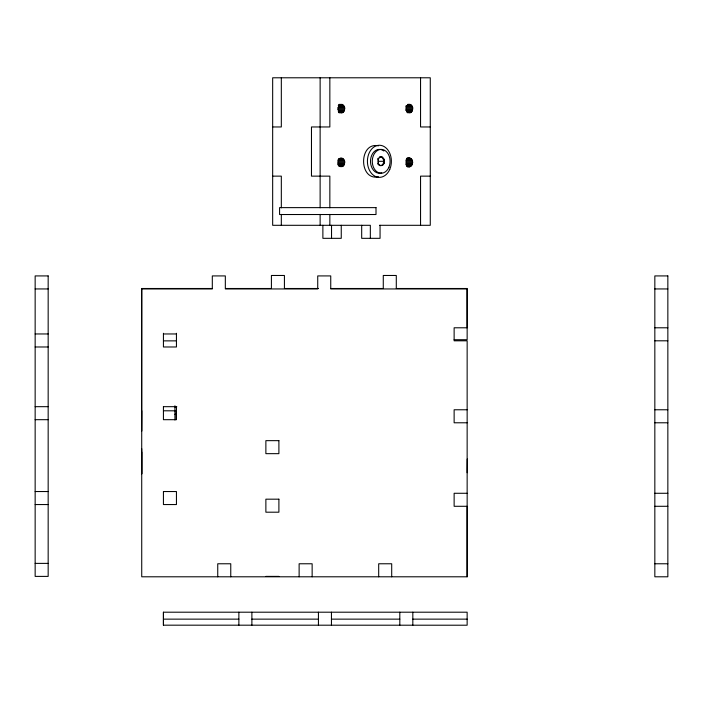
<?xml version="1.0" encoding="UTF-8"?>
<svg xmlns="http://www.w3.org/2000/svg" width="703" height="703" viewBox="0 0 703 703"><rect width="100%" height="100%" fill="white"/><g stroke="black" fill="none" stroke-linecap="round" stroke-linejoin="round"><path stroke-width="1.05" d="M467.144 576.794L467.144 340.806L454.129 340.806L454.129 327.791L467.144 327.791L467.117 288.942L330.744 288.942L330.744 275.919L317.73 275.919L317.73 288.942L225.329 288.942L225.329 275.919L212.306 275.919L212.306 288.942L141.707 288.951L141.734 576.794L467.144 576.794L467.144 506.292L454.129 506.292L454.129 493.278L467.144 493.278M141.734 410.728L141.646 431.247L141.734 288.494L212.561 288.494M163.43 612.199L163.43 625.213L163.43 612.199L467.144 612.199L467.144 625.213L163.43 625.178M467.144 472.759L467.24 458.997M412.608 109.396C414.102 104.492 406.545 102.163 406.237 107.805C404.743 112.708 412.31 115.028 412.608 109.396L406.114 109.396M344.523 109.721C346.307 105.063 339.022 101.83 338.266 107.471C336.491 112.129 343.776 115.371 344.523 109.721L338.029 109.721M344.523 163.518C346.307 158.869 339.022 155.627 338.266 161.277C336.491 165.934 343.776 169.168 344.523 163.518L338.029 163.518M378.434 164.432L378.434 158.201M409.427 166.734C404.7 166.321 405.35 157.208 410.262 158.21C414.708 160.222 412.494 168.483 407.257 166.734M378.513 176.822C358.635 181.04 358.635 141.593 378.513 145.811M338.987 104.404L342.238 104.404M407.854 104.334L410.016 104.334M407.573 104.685L410.824 104.685M338.688 104.844L343.02 104.844M407.204 105.301L411.527 105.301M338.275 105.529L343.688 105.529M405.605 106.144L412.099 106.144M338.793 106.425L344.198 106.425M405.983 107.155L412.476 107.155M338.029 107.471L344.523 107.471M406.158 108.262L412.652 108.262M338.143 108.596L344.637 108.596M405.851 110.468L412.345 110.468M338.793 110.766L344.198 110.766M406.475 111.417L411.888 111.417M338.275 111.663L343.688 111.663M406.932 112.172L411.255 112.172M338.688 112.357L343.02 112.357M338.987 112.788L342.238 112.788M407.257 112.691L410.499 112.691M272.667 126.962L281.323 126.962L281.323 77.787M430.271 126.962L420.552 126.962L420.552 77.787M379.409 157.156L382.66 157.156M407.257 158.061L409.427 158.061M340.067 158.21L342.238 158.21M407.019 158.21L410.262 158.21M338.688 158.641L343.02 158.641M406.712 158.641L411.044 158.641M338.275 159.335L343.688 159.335M406.308 159.335L411.712 159.335M337.704 160.231L344.198 160.231M405.736 160.231L412.23 160.231M338.029 161.277L344.523 161.277M406.062 161.277L412.556 161.277M378.741 161.312L384.146 161.312M338.143 162.402L344.637 162.402M406.167 162.402L412.661 162.402M406.062 163.518L412.556 163.518M337.704 164.572L344.198 164.572M405.736 164.572L412.23 164.572M338.275 165.469L343.688 165.469M379.409 165.469L382.66 165.469M406.308 165.469L411.712 165.469M338.688 166.154L343.02 166.154M406.712 166.154L411.044 166.154M340.067 166.593L342.238 166.593M407.019 166.593L410.262 166.593M272.667 176.137L281.323 176.137L281.323 207.824M430.271 176.137L420.552 176.137L420.552 225.303M379.532 225.303L430.271 225.303L430.271 77.787L272.667 77.787L272.667 225.303L370.34 225.303L370.34 238.326M225.645 288.494L271.411 288.494L271.411 275.471L284.425 275.471L284.425 288.494L318.468 288.494M330.551 288.494L383.276 288.494L383.276 275.471L396.29 275.471L396.29 288.494L467.144 288.494L467.144 339.716L454.129 339.716M35.15 288.942L48.164 288.942M654.836 288.942L667.85 288.942M654.836 327.791L667.85 327.791M35.15 333.96L48.164 333.96M163.43 333.969L176.444 333.96M654.836 340.806L667.85 340.806M163.43 340.867L176.444 340.867M35.15 346.983L48.164 346.983M35.15 406.677L48.164 406.677M163.43 406.677L176.444 406.677L176.444 419.691L163.43 419.691L163.43 406.466M174.933 406.817L176.831 406.817M467.144 409.77L454.129 409.77L454.129 422.784L467.144 422.784M654.836 409.77L667.85 409.77M174.933 414.278L176.233 414.278M35.15 419.691L48.164 419.691M654.836 422.784L667.85 422.784M35.15 491.538L48.164 491.538M654.836 493.278L667.85 493.278M35.15 504.552L48.164 504.552M654.836 506.292L667.85 506.292M35.15 563.384L48.164 563.384M654.836 563.771L667.85 563.771M265.875 576.398L278.898 576.398M163.456 619.141L238.871 619.141M251.885 619.141L318.433 619.141M331.447 619.141L399.814 619.141M412.828 619.141L467.144 619.141M163.43 410.789L175.363 410.824M141.734 448.699L141.734 473.919L141.734 451.994M412.828 612.199L412.828 625.213M399.814 612.199L399.814 625.213M391.703 576.794L391.703 563.771L378.689 563.771L378.689 576.794M380.059 225.303L380.059 238.326L361.685 238.326L361.685 225.303M341.254 225.303L341.254 238.326L322.879 238.326L322.879 225.303M331.535 225.303L331.535 238.326M331.447 612.199L331.447 625.213M329.848 77.787L329.848 126.962L311.473 126.962L311.473 176.137L329.848 176.137L329.848 207.824M329.848 214.38L329.848 225.303M320.129 77.787L320.129 207.824M320.129 214.38L320.129 225.303M318.433 612.199L318.433 625.213M312.141 576.794L312.141 563.771L299.126 563.771L299.126 576.794M281.323 214.38L281.323 225.303M251.885 612.199L251.885 625.213M238.871 612.199L238.871 625.213M230.76 576.794L230.76 563.771L217.745 563.771L217.745 576.794M176.444 333.275L176.444 346.983L163.43 346.983L163.43 333.275M176.233 411.589L176.233 418.839M174.933 405.763L174.933 419.999M384.066 159.221A16.055 11.986 -90 0 1 384.066 163.412M381.703 172.841A11.933 8.911 -90 0 1 370.569 159.757A11.933 8.911 -90 0 1 383.856 150.978M379.594 157.138A4.341 3.243 -90 0 1 383.68 161.831A4.341 3.243 -90 0 1 378.873 165.091M378.196 164.414A4.341 3.243 -90 0 1 377.678 163.527M377.643 159.186A4.341 3.243 -90 0 1 378.152 158.28M163.43 491.538L163.43 504.552L176.444 504.552L176.444 491.538L163.43 491.538M376.008 207.631L279.574 207.631L279.574 214.52L376.008 214.52L376.008 207.631M48.164 275.919L35.15 275.919L35.15 576.398L48.164 576.398L48.164 275.919M667.85 275.919L654.836 275.919L654.836 576.794L667.85 576.794L667.85 275.919M278.898 440.649L265.875 440.649L265.875 453.663L278.898 453.663L278.898 440.649M278.898 499.183L265.875 499.183L265.875 512.197L278.898 512.197L278.898 499.183M389.778 169.344A16.055 11.986 -90 0 0 379.4 145.257A16.055 11.986 -90 0 0 369.022 169.344A16.055 11.986 -90 0 0 389.778 169.344M388.9 167.279A11.933 8.911 -90 0 0 381.184 149.379A11.933 8.911 -90 0 0 373.469 167.279A11.933 8.911 -90 0 0 388.9 167.279M383.504 164.353A4.341 3.243 -90 0 0 381.993 157.112A4.341 3.243 -90 0 0 378.065 162.481A4.341 3.243 -90 0 0 383.504 164.353"/></g></svg>
